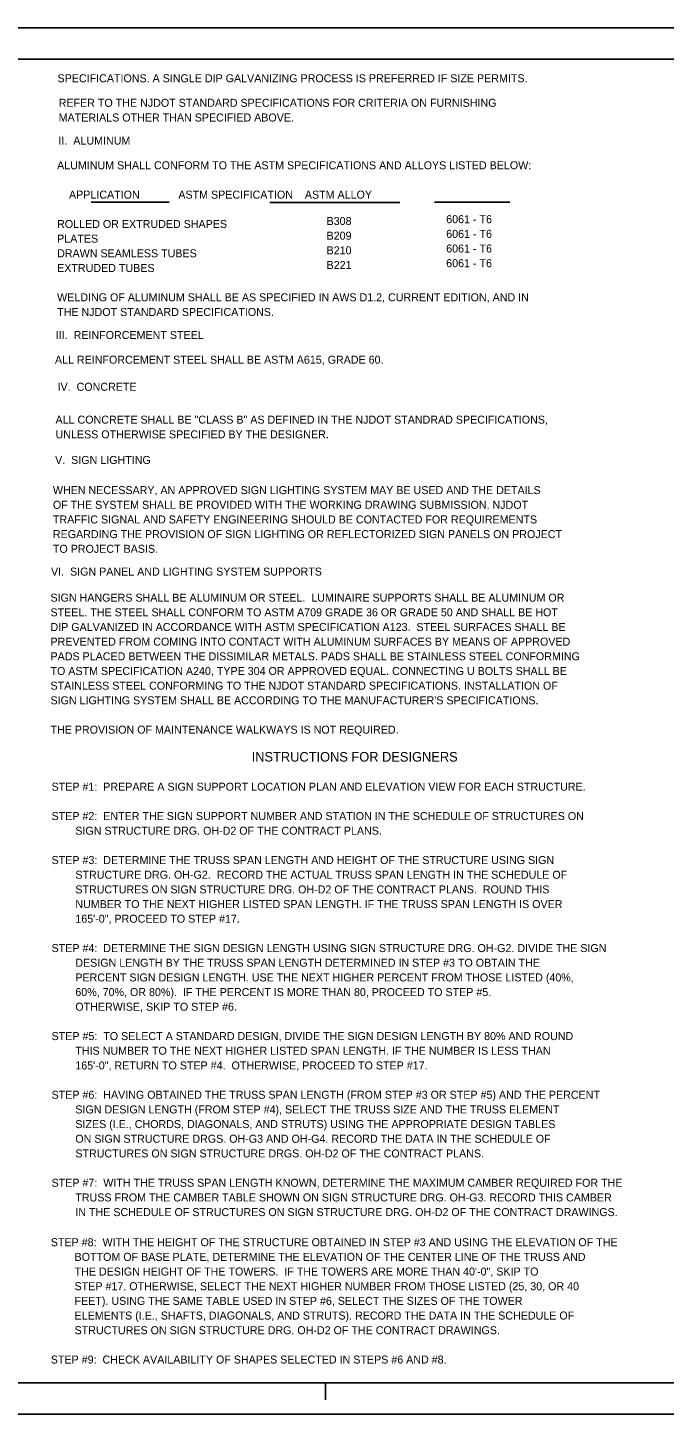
# Model space of a CAD drawing. Extents: x -3 to 26050223, y 0 to 12035012.
# Drawn here: x 25.54 to 45.44, y 0 to 43.33 of the extents above; entities that cross this region are included whole.
import ezdxf

# ---------------------------------------------------------------- set-up
doc = ezdxf.new("R2010")
doc.units = 0
doc.layers.add('1', color=7, linetype='Continuous')
doc.layers.add('2', color=7, linetype='Continuous')

msp = doc.modelspace()

# ---------------------------------------------------------------- linework, layer by layer
at = {"layer": '1'}
for p, q in [((68.892, 43.325), (0, 43.325)), ((68.183, 42.342), (3.6, 42.342)), ((3.6, 0.983), (68.183, 0.983)), ((34.851, 0.45), (34.851, 0.983)), ((68.892, 0), (0, 0))]:
    msp.add_line(p, q, dxfattribs=at)
at = {"layer": '2'}
for p, q in [((27.521, 37.871), (29.963, 37.871)), ((33.114, 37.868), (37.172, 37.868)), ((38.256, 37.876), (40.614, 37.876))]:
    msp.add_line(p, q, dxfattribs=at)

# ---------------------------------------------------------------- texts
at = {"layer": '1'}
for s, height, p in [('III.  REINFORCEMENT STEEL', 0.25, (26.419, 33.598)), ('ALL REINFORCEMENT STEEL SHALL BE ASTM A615, GRADE 60.', 0.25, (26.391, 32.827)), ('IV.  CONCRETE', 0.25, (26.474, 31.98)), ('ALL CONCRETE SHALL BE "CLASS B" AS DEFINED IN THE NJDOT STANDRAD SPECIFICATIONS, ', 0.25, (26.41, 30.954)), ('UNLESS OTHERWISE SPECIFIED BY THE DESIGNER.', 0.25, (26.41, 30.495)), ('V.  SIGN LIGHTING', 0.25, (26.398, 29.694)), ('WHEN NECESSARY, AN APPROVED SIGN LIGHTING SYSTEM MAY BE USED AND THE DETAILS ', 0.25, (26.328, 28.752)), ('OF THE SYSTEM SHALL BE PROVIDED WITH THE WORKING DRAWING SUBMISSION. NJDOT ', 0.25, (26.328, 28.293)), ('TRAFFIC SIGNAL AND SAFETY ENGINEERING SHOULD BE CONTACTED FOR REQUIREMENTS ', 0.25, (26.328, 27.835)), ('REGARDING THE PROVISION OF SIGN LIGHTING OR REFLECTORIZED SIGN PANELS ON PROJECT', 0.25, (26.328, 27.377)), ('TO PROJECT BASIS.', 0.25, (26.328, 26.918)), ('VI.  SIGN PANEL AND LIGHTING SYSTEM SUPPORTS', 0.25, (26.269, 26.206)), ('SIGN HANGERS SHALL BE ALUMINUM OR STEEL.  LUMINAIRE SUPPORTS SHALL BE ALUMINUM OR ', 0.25, (26.252, 25.392)), ('STEEL. THE STEEL SHALL CONFORM TO ASTM A709 GRADE 36 OR GRADE 50 AND SHALL BE HOT ', 0.25, (26.252, 24.934)), ('DIP GALVANIZED IN ACCORDANCE WITH ASTM SPECIFICATION A123.  STEEL SURFACES SHALL BE ', 0.25, (26.252, 24.475)), ('PREVENTED FROM COMING INTO CONTACT WITH ALUMINUM SURFACES BY MEANS OF APPROVED ', 0.25, (26.252, 24.017)), ('PADS PLACED BETWEEN THE DISSIMILAR METALS. PADS SHALL BE STAINLESS STEEL CONFORMING ', 0.25, (26.252, 23.559)), ('TO ASTM SPECIFICATION A240, TYPE 304 OR APPROVED EQUAL. CONNECTING U BOLTS SHALL BE ', 0.25, (26.252, 23.1)), ('STAINLESS STEEL CONFORMING TO THE NJDOT STANDARD SPECIFICATIONS. INSTALLATION OF ', 0.25, (26.252, 22.642)), ("SIGN LIGHTING SYSTEM SHALL BE ACCORDING TO THE MANUFACTURER'S SPECIFICATIONS.  ", 0.25, (26.252, 22.184)), ('THE PROVISION OF MAINTENANCE WALKWAYS IS NOT REQUIRED.', 0.25, (26.252, 21.267)), ('INSTRUCTIONS FOR DESIGNERS', 0.3, (32.542, 20.394))]:
    msp.add_text(s, height=height, dxfattribs=at).set_placement(p)
at = {"layer": '2'}
for s, p in [('SPECIFICATIONS. A SINGLE DIP GALVANIZING PROCESS IS PREFERRED IF SIZE PERMITS.', (26.473, 41.621)), ('REFER TO THE NJDOT STANDARD SPECIFICATIONS FOR CRITERIA ON FURNISHING', (26.509, 40.854)), ('MATERIALS OTHER THAN SPECIFIED ABOVE.', (26.509, 40.395)), ('II.  ALUMINUM', (26.501, 39.674)), ('ALUMINUM SHALL CONFORM TO THE ASTM SPECIFICATIONS AND ALLOYS LISTED BELOW:', (26.46, 38.902)), ('    APPLICATION             ASTM SPECIFICATION    ASTM ALLOY', (26.46, 37.985)), ('ROLLED OR EXTRUDED SHAPES', (26.46, 37.068)), ('B308', (34.884, 37.161)), ('6061 - T6', (38.625, 37.217)), ('PLATES', (26.46, 36.61)), ('B209', (34.884, 36.702)), ('6061 - T6', (38.625, 36.759)), ('DRAWN SEAMLESS TUBES', (26.46, 36.152)), ('B210', (34.884, 36.244)), ('6061 - T6', (38.625, 36.301)), ('B221', (34.884, 35.786)), ('6061 - T6', (38.625, 35.842)), ('EXTRUDED TUBES', (26.46, 35.693)), ('WELDING OF ALUMINUM SHALL BE AS SPECIFIED IN AWS D1.2, CURRENT EDITION, AND IN ', (26.46, 34.777)), ('THE NJDOT STANDARD SPECIFICATIONS.', (26.46, 34.318)), ('STEP #1:  PREPARE A SIGN SUPPORT LOCATION PLAN AND ELEVATION VIEW FOR EACH STRUCTURE.', (26.286, 19.484)), ('STEP #2:  ENTER THE SIGN SUPPORT NUMBER AND STATION IN THE SCHEDULE OF STRUCTURES ON', (26.286, 18.567)), ('        SIGN STRUCTURE DRG. OH-D2 OF THE CONTRACT PLANS.', (26.286, 18.109)), ('STEP #3:  DETERMINE THE TRUSS SPAN LENGTH AND HEIGHT OF THE STRUCTURE USING SIGN', (26.286, 17.192)), ('        STRUCTURE DRG. OH-G2.  RECORD THE ACTUAL TRUSS SPAN LENGTH IN THE SCHEDULE OF', (26.286, 16.734)), ('        STRUCTURES ON SIGN STRUCTURE DRG. OH-D2 OF THE CONTRACT PLANS.  ROUND THIS', (26.286, 16.275)), ('        NUMBER TO THE NEXT HIGHER LISTED SPAN LENGTH. IF THE TRUSS SPAN LENGTH IS OVER', (26.286, 15.817)), ('        165\'-0", PROCEED TO STEP #17.', (26.286, 15.359)), ('STEP #4:  DETERMINE THE SIGN DESIGN LENGTH USING SIGN STRUCTURE DRG. OH-G2. DIVIDE THE SIGN', (26.286, 14.442)), ('        DESIGN LENGTH BY THE TRUSS SPAN LENGTH DETERMINED IN STEP #3 TO OBTAIN THE', (26.286, 13.984)), ('        PERCENT SIGN DESIGN LENGTH. USE THE NEXT HIGHER PERCENT FROM THOSE LISTED (40%,', (26.286, 13.525)), ('        60%, 70%, OR 80%).  IF THE PERCENT IS MORE THAN 80, PROCEED TO STEP #5.', (26.286, 13.067)), ('        OTHERWISE, SKIP TO STEP #6.', (26.286, 12.609)), ('STEP #5:  TO SELECT A STANDARD DESIGN, DIVIDE THE SIGN DESIGN LENGTH BY 80% AND ROUND', (26.286, 11.692)), ('        THIS NUMBER TO THE NEXT HIGHER LISTED SPAN LENGTH. IF THE NUMBER IS LESS THAN', (26.286, 11.234)), ('        165\'-0", RETURN TO STEP #4.  OTHERWISE, PROCEED TO STEP #17.', (26.286, 10.775)), ('STEP #6:  HAVING OBTAINED THE TRUSS SPAN LENGTH (FROM STEP #3 OR STEP #5) AND THE PERCENT', (26.286, 9.859)), ('        SIGN DESIGN LENGTH (FROM STEP #4), SELECT THE TRUSS SIZE AND THE TRUSS ELEMENT', (26.286, 9.4)), ('        SIZES (I.E., CHORDS, DIAGONALS, AND STRUTS) USING THE APPROPRIATE DESIGN TABLES ', (26.286, 8.942)), ('        ON SIGN STRUCTURE DRGS. OH-G3 AND OH-G4. RECORD THE DATA IN THE SCHEDULE OF', (26.286, 8.484)), ('        STRUCTURES ON SIGN STRUCTURE DRGS. OH-D2 OF THE CONTRACT PLANS.', (26.286, 8.025)), ('STEP #7:  WITH THE TRUSS SPAN LENGTH KNOWN, DETERMINE THE MAXIMUM CAMBER REQUIRED FOR THE', (26.286, 7.109)), ('        TRUSS FROM THE CAMBER TABLE SHOWN ON SIGN STRUCTURE DRG. OH-G3. RECORD THIS CAMBER', (26.286, 6.65)), ('        IN THE SCHEDULE OF STRUCTURES ON SIGN STRUCTURE DRG. OH-D2 OF THE CONTRACT DRAWINGS.', (26.286, 6.192)), ('STEP #8:  WITH THE HEIGHT OF THE STRUCTURE OBTAINED IN STEP #3 AND USING THE ELEVATION OF THE', (26.263, 5.251)), ('        BOTTOM OF BASE PLATE, DETERMINE THE ELEVATION OF THE CENTER LINE OF THE TRUSS AND', (26.263, 4.793)), ('        THE DESIGN HEIGHT OF THE TOWERS.  IF THE TOWERS ARE MORE THAN 40\'-0", SKIP TO', (26.263, 4.335)), ('        STEP #17. OTHERWISE, SELECT THE NEXT HIGHER NUMBER FROM THOSE LISTED (25, 30, OR 40', (26.263, 3.876)), ('        FEET). USING THE SAME TABLE USED IN STEP #6, SELECT THE SIZES OF THE TOWER', (26.263, 3.418)), ('        ELEMENTS (I.E., SHAFTS, DIAGONALS, AND STRUTS). RECORD THE DATA IN THE SCHEDULE OF', (26.263, 2.96)), ('        STRUCTURES ON SIGN STRUCTURE DRG. OH-D2 OF THE CONTRACT DRAWINGS. ', (26.263, 2.501)), ('STEP #9:  CHECK AVAILABILITY OF SHAPES SELECTED IN STEPS #6 AND #8.', (26.263, 1.585))]:
    msp.add_text(s, height=0.25, dxfattribs=at).set_placement(p)

doc.saveas('drawing.dxf')
